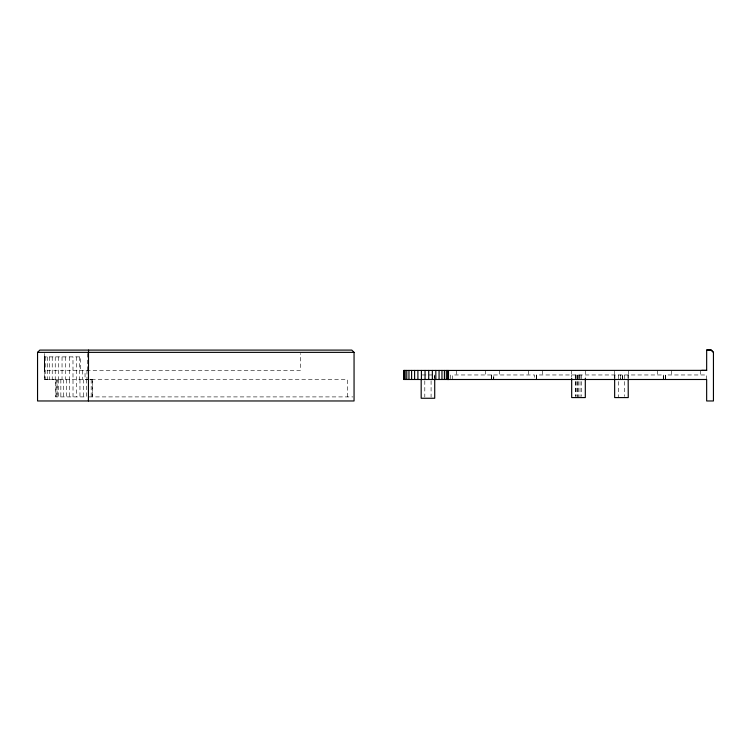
<?xml version="1.0" encoding="UTF-8"?>
<svg xmlns="http://www.w3.org/2000/svg" width="751" height="751" viewBox="0 0 751 751"><rect width="100%" height="100%" fill="white"/><g stroke="black" fill="none" stroke-linecap="round" stroke-linejoin="round"><path stroke-width="0.56" stroke-dasharray="3.75 2.82" d="M89.04 379.49L44.337 379.49L44.403 356.885L80.507 356.885L80.507 370.45M56.006 396.904L56.006 379.49L44.337 379.49M452.6 379.49L452.6 374.965L491.454 374.965L491.454 379.49M663.358 379.49L663.358 374.965L536.571 374.965L536.674 379.49L536.674 374.965M577.266 379.49L577.266 374.965M622.485 379.49L622.504 374.965M347.281 396.913L347.281 379.49L90.204 379.49L92.364 379.499L92.364 396.904L91.181 396.904L91.181 379.49L92.335 379.499L92.364 396.904M44.328 353.496L44.328 370.45L300.484 370.45L300.484 353.496M422.297 374.965L434.594 374.965L434.604 378.363M493.717 374.965L534.505 374.965L534.505 379.49M89.04 396.904L352.932 396.904M89.228 379.499L85.041 379.49L85.041 370.45M90.251 379.499L92.364 379.499L91.181 379.49M620.326 378.363L620.326 374.965L620.326 379.49M706.653 379.49L706.653 374.965L665.433 374.965L665.433 379.49M700.467 370.45L700.467 374.965M671.3 370.45L671.3 374.965M665.536 374.965L665.536 379.49M663.274 374.965L663.274 379.49M657.51 370.45L657.51 374.965M628.352 370.45L628.352 374.965M628.155 374.965L628.155 378.363M628.043 374.965L628.127 379.49M624.635 374.965L624.55 396.444M622.579 374.965L622.579 379.49M618.355 374.965L618.355 397.579M614.862 374.965L614.862 379.49M614.75 374.965L614.778 379.49M614.553 370.45L614.553 374.965M585.395 370.45L585.311 377.227M581.546 374.965L581.546 396.444M580.025 374.965L580.025 397.579M579.678 374.965L579.631 379.49M578.495 374.965L578.495 397.579M577.707 374.965L577.707 397.579M576.975 374.965L576.975 396.444M575.857 374.965L575.857 396.444M575.444 374.965L575.444 396.444M571.68 374.965L571.68 377.227M571.605 370.45L571.605 374.965M542.438 370.45L542.438 374.965M536.59 374.965L536.59 379.49M528.648 370.45L528.648 374.965M499.481 370.45L499.481 374.965M493.754 379.49L493.811 374.965L493.717 379.49M485.69 370.45L485.69 374.965M456.524 370.45L456.524 374.965M450.347 374.965L450.347 379.49M434.576 374.965L434.576 379.49M431.083 380.795L431.083 397.091M424.803 380.795L424.803 397.091M87.285 353.496L87.285 370.45M86.966 370.45L86.966 379.49M86.365 379.49L86.365 396.904L55.64 396.904L55.64 379.49M83.295 379.49L83.295 396.904M82.591 370.45L82.591 379.49M79.963 379.49L79.963 396.904M79.69 356.885L79.69 379.49M76.452 356.885L76.508 396.904M73.025 396.904L72.978 356.885M69.627 379.49L69.627 396.904M69.355 356.885L69.355 379.49M66.407 379.49L66.407 396.904M65.675 356.885L65.675 379.49M63.45 379.49L63.45 396.904M62.042 356.885L62.042 379.49M60.85 379.49L60.85 396.904M58.691 379.49L58.691 396.904M58.54 356.885L58.54 379.49M55.236 356.885L55.236 379.49M52.232 356.885L52.232 379.49M49.594 356.885L49.594 379.49M47.407 356.885L47.407 379.49M45.755 356.885L45.755 379.49M44.703 356.885L44.703 379.49M44.403 356.885L44.403 370.45M57.048 379.49L57.048 396.904L57.048 379.49M491.361 374.965L491.361 379.49L491.37 374.965M92.364 379.499L90.139 379.49L92.364 379.499M577.359 379.49L577.331 374.965L577.275 379.49"/><path stroke-width="1.13" d="M404.076 379.49L404.076 370.44M404.263 379.49L404.263 370.44M405.127 379.49L405.127 370.44M406.779 379.49L406.779 370.44M408.966 379.49L408.966 370.44M411.604 379.49L411.604 370.44M414.608 379.49L414.608 370.44M417.903 379.49L417.903 370.44M421.414 379.49L421.414 370.44M425.047 379.49L425.047 370.44M428.727 379.49L428.727 370.44M432.351 379.49L432.351 370.44M435.824 379.49L435.824 370.44M439.063 379.49L439.063 370.44M441.964 379.49L441.964 370.44M444.414 379.49L444.414 370.44M446.338 379.49L446.338 370.44M447.671 370.44L448.497 370.45L448.497 379.49L447.671 379.49L447.671 370.44L403.709 370.44L403.709 379.49L706.653 379.49L706.653 400.968L713.441 400.968L713.45 352.36L711.188 350.032L706.672 350.032M701.725 370.374L706.653 370.44L706.672 350.097L711.188 350.097L713.45 352.36M88.524 350.097L88.421 400.968M706.672 370.374L448.497 370.45M37.55 352.36L39.812 350.097L351.806 350.097L354.059 352.36L354.059 400.968L37.55 400.968L37.55 352.36L354.059 352.36M447.671 379.49L448.497 379.49M628.183 379.49L628.258 397.579L614.647 397.579L614.647 379.49M585.311 378.363L585.311 397.579L571.68 397.579L571.68 378.363M434.716 379.49L434.716 398.255L421.18 398.255L421.18 379.49"/></g></svg>
